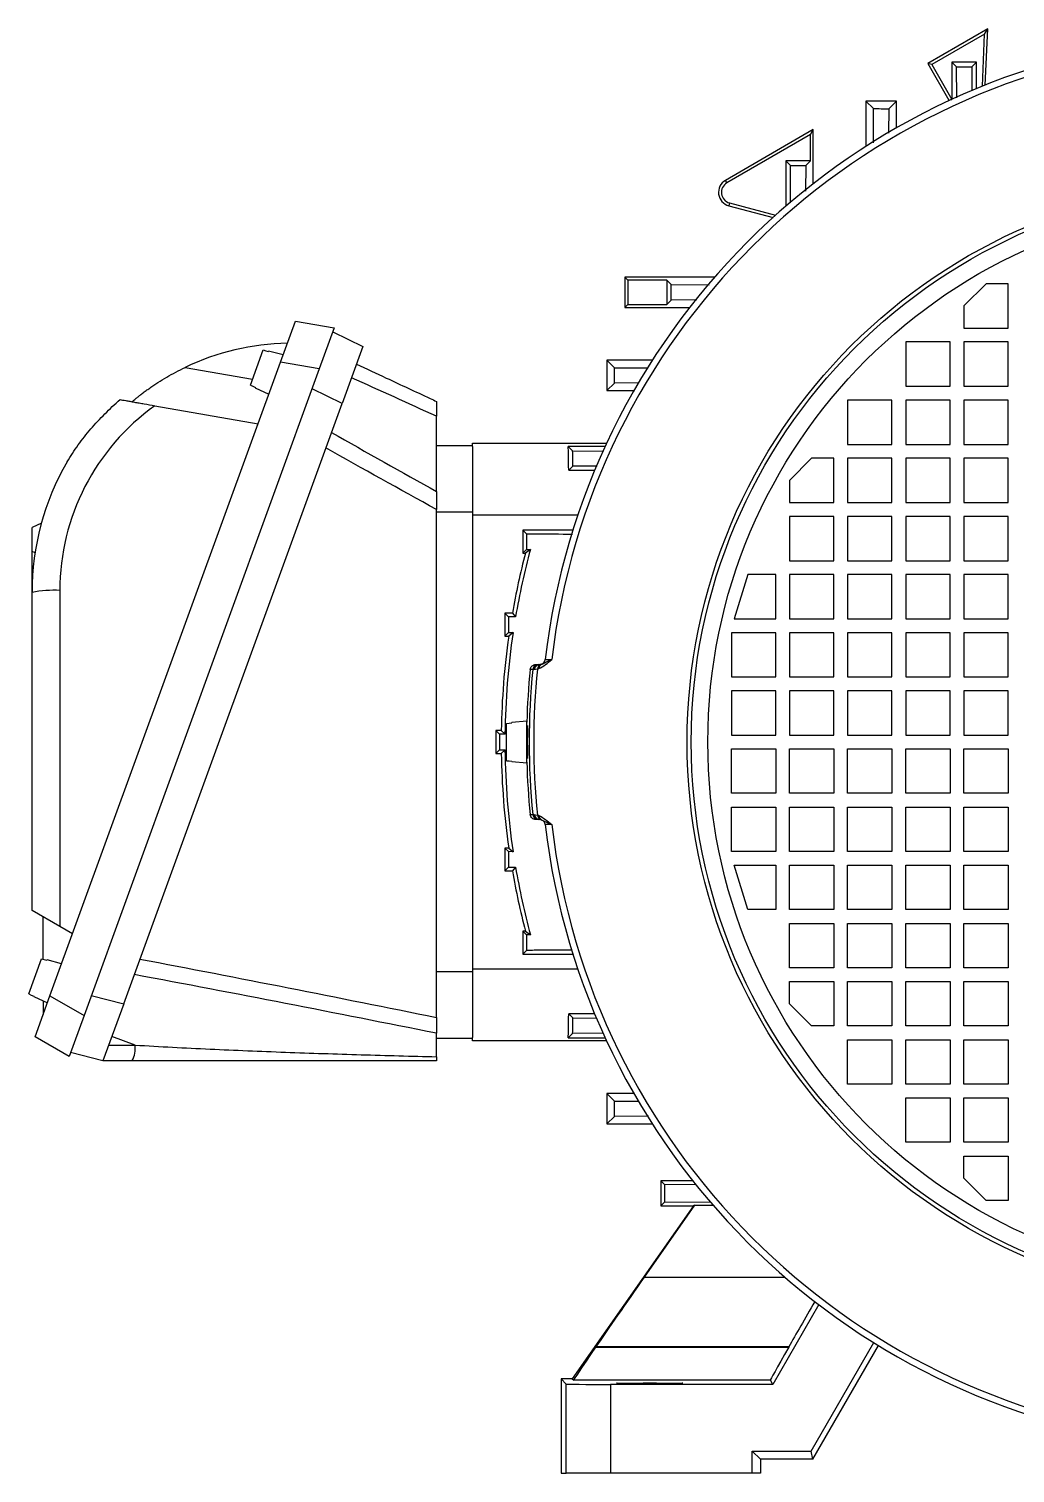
# Model space of a CAD drawing. Extents: x 49 to 1991, y 37 to 1201.
# Drawn here: x 1636.5 to 1814.7, y 460.3 to 721.1 of the extents above; entities that cross this region are included whole.
import ezdxf

# ---------------------------------------------------------------- set-up
doc = ezdxf.new("R2010")
doc.units = 0
doc.layers.get('0').update_dxf_attribs({"linetype": 'CONTINUOUS'})

msp = doc.modelspace()

# ---------------------------------------------------------------- linework, layer by layer
at = {"color": 7, "linetype": 'CONTINUOUS'}
for p, q in [((1809.71, 721.12), (1798.89, 714.87)), ((1809.15, 720.19), (1799.6, 714.68)), ((1808.74, 710.77), (1809.15, 720.19)), ((1809.15, 720.19), (1809.71, 721.12)), ((1809.27, 710.98), (1809.71, 721.12)), ((1799.6, 714.68), (1798.89, 714.87)), ((1798.89, 714.87), (1802.71, 708.25)), ((1799.6, 714.68), (1803.24, 708.39)), ((1803.24, 715.1), (1803.24, 708.39)), ((1804.07, 714.27), (1803.24, 715.1)), ((1807.69, 715.1), (1803.24, 715.1)), ((1806.85, 714.26), (1807.69, 715.1)), ((1807.69, 710.34), (1807.69, 715.1)), ((1804.11, 708.68), (1804.07, 714.27)), ((1806.85, 714.26), (1806.82, 709.93)), ((1787.71, 708.08), (1787.71, 699.89)), ((1789.07, 706.72), (1787.71, 708.08)), ((1793.21, 708.08), (1787.71, 708.08)), ((1789.11, 700.57), (1789.07, 706.72)), ((1791.84, 706.71), (1791.82, 702.28)), ((1791.84, 706.71), (1793.21, 708.08)), ((1793.21, 703.23), (1793.21, 708.08)), ((1802.71, 708.25), (1803.24, 708.39)), ((1802.71, 708.25), (1802.71, 708.15)), ((1778.21, 702.94), (1762.34, 693.77)), ((1777.69, 702.03), (1762.6, 693.32)), ((1777.69, 702.03), (1778.21, 702.94)), ((1777.69, 697.31), (1777.69, 702.03)), ((1778.21, 693.17), (1778.21, 702.94)), ((1773.24, 697.31), (1773.24, 689.09)), ((1774.07, 696.48), (1773.24, 697.31)), ((1777.69, 697.31), (1773.24, 697.31)), ((1774.11, 689.71), (1774.07, 696.48)), ((1776.84, 696.46), (1776.82, 691.85)), ((1776.84, 696.46), (1777.69, 697.31)), ((1762.6, 693.32), (1762.34, 693.77)), ((1763.08, 689.7), (1762.94, 689.19)), ((1762.94, 689.19), (1770.93, 687.06)), ((1763.08, 689.7), (1771.39, 687.47)), ((1744.73, 675.75), (1744.18, 676.3)), ((1760.37, 676.3), (1744.18, 676.3)), ((1744.18, 676.3), (1744.18, 670.8)), ((1751.73, 675.75), (1744.73, 675.75)), ((1744.73, 675.75), (1744.73, 671.35)), ((1752.53, 674.94), (1751.73, 675.75)), ((1751.73, 675.75), (1751.73, 671.35)), ((1752.53, 674.94), (1759.39, 674.9)), ((1809.41, 675.1), (1805.41, 671.1)), ((1813.41, 675.1), (1809.41, 675.1)), ((1813.41, 667.1), (1813.41, 675.1)), ((1744.73, 671.35), (1744.18, 670.8)), ((1744.18, 670.8), (1755.84, 670.8)), ((1744.73, 671.35), (1751.73, 671.35)), ((1752.55, 672.17), (1751.73, 671.35)), ((1757.14, 672.19), (1752.55, 672.17)), ((1805.41, 671.1), (1805.41, 667.1)), ((1681.98, 660.96), (1684.67, 668.37)), ((1684.67, 668.37), (1691.67, 667.13)), ((1691.67, 667.13), (1688.98, 659.73)), ((1691.42, 666.43), (1696.84, 663.78)), ((1805.41, 667.1), (1813.41, 667.1)), ((1676.53, 656.82), (1678.83, 663.15)), ((1679.8, 662.89), (1679.83, 662.94)), ((1682.44, 662.24), (1679.83, 662.94)), ((1696.84, 663.78), (1693.1, 653.5)), ((1794.91, 664.6), (1794.91, 656.6)), ((1802.91, 664.6), (1794.91, 664.6)), ((1802.91, 656.6), (1802.91, 664.6)), ((1813.41, 664.6), (1805.41, 664.6)), ((1805.41, 664.6), (1805.41, 656.6)), ((1813.41, 656.6), (1813.41, 664.6)), ((1640.33, 546.53), (1681.98, 660.96)), ((1664.74, 659.99), (1676.91, 657.85)), ((1688.98, 659.73), (1681.98, 660.96)), ((1749.12, 661.3), (1740.93, 661.3)), ((1742.28, 659.94), (1740.93, 661.3)), ((1740.93, 661.3), (1740.93, 655.8)), ((1742.28, 659.94), (1748.37, 659.9)), ((1688.98, 659.73), (1646.48, 542.98)), ((1742.3, 657.16), (1740.93, 655.8)), ((1746.62, 657.19), (1742.3, 657.16)), ((1677.42, 656.34), (1677.44, 656.4)), ((1677.42, 656.34), (1679.88, 655.19)), ((1693.1, 653.5), (1687.67, 656.15)), ((1740.93, 655.8), (1745.78, 655.8)), ((1794.91, 656.6), (1802.91, 656.6)), ((1805.41, 656.6), (1813.41, 656.6)), ((1653.64, 545.1), (1693.1, 653.5)), ((1659.27, 653.08), (1677.91, 649.79)), ((1784.41, 654.1), (1784.41, 646.1)), ((1792.41, 654.1), (1784.41, 654.1)), ((1792.41, 646.1), (1792.41, 654.1)), ((1794.91, 654.1), (1794.91, 646.1)), ((1802.91, 654.1), (1794.91, 654.1)), ((1802.91, 646.1), (1802.91, 654.1)), ((1813.41, 654.1), (1805.41, 654.1)), ((1805.41, 654.1), (1805.41, 646.1)), ((1813.41, 646.1), (1813.41, 654.1)), ((1710.16, 637.61), (1710.16, 651.17)), ((1716.66, 645.85), (1710.16, 645.85)), ((1716.66, 646.3), (1740.86, 646.3)), ((1716.66, 645.69), (1716.66, 646.3)), ((1716.66, 645.69), (1716.66, 633.85)), ((1734.74, 644.94), (1733.94, 645.74)), ((1740.61, 645.74), (1733.94, 645.74)), ((1734.74, 644.94), (1740.27, 644.9)), ((1784.41, 646.1), (1792.41, 646.1)), ((1794.91, 646.1), (1802.91, 646.1)), ((1805.41, 646.1), (1813.41, 646.1)), ((1734.75, 642.16), (1734.02, 641.43)), ((1739.19, 642.19), (1734.75, 642.16)), ((1777.91, 643.6), (1773.91, 639.6)), ((1781.91, 643.6), (1777.91, 643.6)), ((1781.91, 635.6), (1781.91, 643.6)), ((1792.41, 643.6), (1784.41, 643.6)), ((1784.41, 643.6), (1784.41, 635.6)), ((1792.41, 635.6), (1792.41, 643.6)), ((1802.91, 643.6), (1794.91, 643.6)), ((1794.91, 643.6), (1794.91, 635.6)), ((1802.91, 635.6), (1802.91, 643.6)), ((1813.41, 643.6), (1805.41, 643.6)), ((1805.41, 643.6), (1805.41, 635.6)), ((1813.41, 635.6), (1813.41, 643.6)), ((1734.02, 641.43), (1738.72, 641.43)), ((1773.91, 639.6), (1773.91, 635.6)), ((1710.16, 542.63), (1710.16, 634.32)), ((1716.66, 633.85), (1710.16, 633.85)), ((1716.66, 633.85), (1716.66, 550.85)), ((1773.91, 635.6), (1781.91, 635.6)), ((1784.41, 635.6), (1792.41, 635.6)), ((1794.91, 635.6), (1802.91, 635.6)), ((1805.41, 635.6), (1813.41, 635.6)), ((1638.78, 631.86), (1637.09, 631.07)), ((1735.65, 633.3), (1716.66, 633.3)), ((1781.91, 633.1), (1773.91, 633.1)), ((1773.91, 633.1), (1773.91, 625.1)), ((1781.91, 625.1), (1781.91, 633.1)), ((1784.41, 633.1), (1784.41, 625.1)), ((1792.41, 633.1), (1784.41, 633.1)), ((1792.41, 625.1), (1792.41, 633.1)), ((1802.91, 633.1), (1794.91, 633.1)), ((1794.91, 633.1), (1794.91, 625.1)), ((1802.91, 625.1), (1802.91, 633.1)), ((1813.41, 633.1), (1805.41, 633.1)), ((1805.41, 633.1), (1805.41, 625.1)), ((1813.41, 625.1), (1813.41, 633.1)), ((1637.09, 626.78), (1637.09, 631.07)), ((1726.39, 629.96), (1725.72, 630.62)), ((1734.78, 630.62), (1725.72, 630.62)), ((1725.72, 630.62), (1725.72, 626.47)), ((1637.64, 626.52), (1637.09, 626.78)), ((1637.09, 620.63), (1637.09, 626.78)), ((1726.39, 627.14), (1725.72, 626.47)), ((1725.72, 626.47), (1726.23, 626.47)), ((1727.1, 627.14), (1726.23, 626.47)), ((1726.39, 627.14), (1727.1, 627.14)), ((1773.91, 625.1), (1781.91, 625.1)), ((1784.41, 625.1), (1792.41, 625.1)), ((1794.91, 625.1), (1802.91, 625.1)), ((1805.41, 625.1), (1813.41, 625.1)), ((1766.41, 622.6), (1763.91, 614.6)), ((1771.41, 622.6), (1766.41, 622.6)), ((1771.41, 614.6), (1771.41, 622.6)), ((1781.91, 622.6), (1773.91, 622.6)), ((1773.91, 622.6), (1773.91, 614.6)), ((1781.91, 614.6), (1781.91, 622.6)), ((1792.41, 622.6), (1784.41, 622.6)), ((1784.41, 622.6), (1784.41, 614.6)), ((1792.41, 614.6), (1792.41, 622.6)), ((1794.91, 622.6), (1794.91, 614.6)), ((1802.91, 622.6), (1794.91, 622.6)), ((1802.91, 614.6), (1802.91, 622.6)), ((1805.41, 622.6), (1805.41, 614.6)), ((1813.41, 622.6), (1805.41, 622.6)), ((1813.41, 614.6), (1813.41, 622.6)), ((1637.09, 619.37), (1637.09, 620.63)), ((1637.11, 620.63), (1637.09, 620.63)), ((1637.09, 561.92), (1637.09, 619.37)), ((1642.11, 619.72), (1642.11, 559.02)), ((1723.16, 614.96), (1722.49, 615.62)), ((1723.86, 615.62), (1722.49, 615.62)), ((1722.49, 615.62), (1722.49, 611.47)), ((1723.86, 615.62), (1724.43, 614.95)), ((1724.43, 614.95), (1723.16, 614.96)), ((1763.91, 614.6), (1771.41, 614.6)), ((1773.91, 614.6), (1781.91, 614.6)), ((1784.41, 614.6), (1792.41, 614.6)), ((1794.91, 614.6), (1802.91, 614.6)), ((1805.41, 614.6), (1813.41, 614.6)), ((1723.16, 612.14), (1722.49, 611.47)), ((1722.49, 611.47), (1723.2, 611.47)), ((1723.16, 612.14), (1723.98, 612.14)), ((1723.98, 612.14), (1723.2, 611.47)), ((1771.41, 612.1), (1763.41, 612.1)), ((1763.41, 612.1), (1763.41, 604.1)), ((1771.41, 604.1), (1771.41, 612.1)), ((1781.91, 612.1), (1773.91, 612.1)), ((1773.91, 612.1), (1773.91, 604.1)), ((1781.91, 604.1), (1781.91, 612.1)), ((1792.41, 612.1), (1784.41, 612.1)), ((1784.41, 612.1), (1784.41, 604.1)), ((1792.41, 604.1), (1792.41, 612.1)), ((1794.91, 612.1), (1794.91, 604.1)), ((1802.91, 612.1), (1794.91, 612.1)), ((1802.91, 604.1), (1802.91, 612.1)), ((1813.41, 612.1), (1805.41, 612.1)), ((1805.41, 612.1), (1805.41, 604.1)), ((1813.41, 604.1), (1813.41, 612.1)), ((1728.07, 606.35), (1728.54, 606.35)), ((1763.41, 604.1), (1771.41, 604.1)), ((1773.91, 604.1), (1781.91, 604.1)), ((1784.41, 604.1), (1792.41, 604.1)), ((1794.91, 604.1), (1802.91, 604.1)), ((1805.41, 604.1), (1813.41, 604.1)), ((1763.41, 601.6), (1763.41, 593.6)), ((1771.41, 601.6), (1763.41, 601.6)), ((1771.41, 593.6), (1771.41, 601.6)), ((1781.91, 601.6), (1773.91, 601.6)), ((1773.91, 601.6), (1773.91, 593.6)), ((1781.91, 593.6), (1781.91, 601.6)), ((1792.41, 601.6), (1784.41, 601.6)), ((1784.41, 601.6), (1784.41, 593.6)), ((1792.41, 593.6), (1792.41, 601.6)), ((1802.91, 601.6), (1794.91, 601.6)), ((1794.91, 601.6), (1794.91, 593.6)), ((1802.91, 593.6), (1802.91, 601.6)), ((1813.41, 601.6), (1805.41, 601.6)), ((1805.41, 601.6), (1805.41, 593.6)), ((1813.41, 593.6), (1813.41, 601.6)), ((1722.76, 588.98), (1722.76, 595.71)), ((1726.46, 596.1), (1723.76, 595.86)), ((1723.76, 595.8), (1723.76, 595.86)), ((1726.46, 588.6), (1726.46, 596.1)), ((1721.5, 593.76), (1720.84, 594.42)), ((1721.85, 594.42), (1720.84, 594.42)), ((1720.84, 594.42), (1720.84, 590.27)), ((1722.52, 593.75), (1721.5, 593.76)), ((1721.85, 594.42), (1722.52, 593.75)), ((1763.41, 593.6), (1771.41, 593.6)), ((1773.91, 593.6), (1781.91, 593.6)), ((1784.41, 593.6), (1792.41, 593.6)), ((1794.91, 593.6), (1802.91, 593.6)), ((1805.41, 593.6), (1813.41, 593.6)), ((1721.5, 590.94), (1720.84, 590.27)), ((1720.84, 590.27), (1721.85, 590.27)), ((1721.5, 590.94), (1722.52, 590.94)), ((1722.52, 590.94), (1721.85, 590.27)), ((1763.41, 591.1), (1771.41, 591.1)), ((1763.41, 583.1), (1763.41, 591.1)), ((1771.41, 591.1), (1771.41, 583.1)), ((1773.91, 591.1), (1781.91, 591.1)), ((1773.91, 583.1), (1773.91, 591.1)), ((1781.91, 591.1), (1781.91, 583.1)), ((1784.41, 591.1), (1792.41, 591.1)), ((1784.41, 583.1), (1784.41, 591.1)), ((1792.41, 591.1), (1792.41, 583.1)), ((1794.91, 591.1), (1802.91, 591.1)), ((1794.91, 583.1), (1794.91, 591.1)), ((1802.91, 591.1), (1802.91, 583.1)), ((1805.41, 591.1), (1813.41, 591.1)), ((1805.41, 583.1), (1805.41, 591.1)), ((1813.41, 591.1), (1813.41, 583.1)), ((1723.76, 588.83), (1723.76, 588.89)), ((1723.76, 588.83), (1726.46, 588.6)), ((1771.41, 583.1), (1763.41, 583.1)), ((1781.91, 583.1), (1773.91, 583.1)), ((1792.41, 583.1), (1784.41, 583.1)), ((1802.91, 583.1), (1794.91, 583.1)), ((1813.41, 583.1), (1805.41, 583.1)), ((1763.41, 580.6), (1771.41, 580.6)), ((1763.41, 572.6), (1763.41, 580.6)), ((1771.41, 580.6), (1771.41, 572.6)), ((1773.91, 580.6), (1781.91, 580.6)), ((1773.91, 572.6), (1773.91, 580.6)), ((1781.91, 580.6), (1781.91, 572.6)), ((1784.41, 580.6), (1792.41, 580.6)), ((1784.41, 572.6), (1784.41, 580.6)), ((1792.41, 580.6), (1792.41, 572.6)), ((1794.91, 580.6), (1802.91, 580.6)), ((1794.91, 572.6), (1794.91, 580.6)), ((1802.91, 580.6), (1802.91, 572.6)), ((1805.41, 580.6), (1813.41, 580.6)), ((1805.41, 572.6), (1805.41, 580.6)), ((1813.41, 580.6), (1813.41, 572.6)), ((1728.54, 578.35), (1728.07, 578.35)), ((1723.16, 572.56), (1722.49, 573.22)), ((1723.2, 573.22), (1722.49, 573.22)), ((1722.49, 573.22), (1722.49, 569.07)), ((1723.98, 572.55), (1723.16, 572.56)), ((1723.2, 573.22), (1723.98, 572.55)), ((1771.41, 572.6), (1763.41, 572.6)), ((1781.91, 572.6), (1773.91, 572.6)), ((1792.41, 572.6), (1784.41, 572.6)), ((1802.91, 572.6), (1794.91, 572.6)), ((1813.41, 572.6), (1805.41, 572.6)), ((1723.16, 569.73), (1722.49, 569.07)), ((1722.49, 569.07), (1723.86, 569.07)), ((1723.16, 569.73), (1724.43, 569.74)), ((1724.43, 569.74), (1723.86, 569.07)), ((1763.91, 570.1), (1771.41, 570.1)), ((1766.41, 562.1), (1763.91, 570.1)), ((1771.41, 570.1), (1771.41, 562.1)), ((1773.91, 570.1), (1781.91, 570.1)), ((1773.91, 562.1), (1773.91, 570.1)), ((1781.91, 570.1), (1781.91, 562.1)), ((1784.41, 570.1), (1792.41, 570.1)), ((1784.41, 562.1), (1784.41, 570.1)), ((1792.41, 570.1), (1792.41, 562.1)), ((1794.91, 570.1), (1802.91, 570.1)), ((1794.91, 562.1), (1794.91, 570.1)), ((1802.91, 570.1), (1802.91, 562.1)), ((1805.41, 570.1), (1813.41, 570.1)), ((1805.41, 562.1), (1805.41, 570.1)), ((1813.41, 570.1), (1813.41, 562.1)), ((1642.11, 559.02), (1637.09, 561.92)), ((1639.09, 553.16), (1639.09, 560.76)), ((1771.41, 562.1), (1766.41, 562.1)), ((1781.91, 562.1), (1773.91, 562.1)), ((1792.41, 562.1), (1784.41, 562.1)), ((1802.91, 562.1), (1794.91, 562.1)), ((1813.41, 562.1), (1805.41, 562.1)), ((1644.39, 557.7), (1642.11, 559.02)), ((1726.39, 557.55), (1725.72, 558.22)), ((1726.23, 558.22), (1725.72, 558.22)), ((1725.72, 558.22), (1725.72, 554.07)), ((1726.23, 558.22), (1727.1, 557.55)), ((1773.91, 559.6), (1781.91, 559.6)), ((1773.91, 551.6), (1773.91, 559.6)), ((1781.91, 559.6), (1781.91, 551.6)), ((1784.41, 559.6), (1792.41, 559.6)), ((1784.41, 551.6), (1784.41, 559.6)), ((1792.41, 559.6), (1792.41, 551.6)), ((1794.91, 559.6), (1802.91, 559.6)), ((1794.91, 551.6), (1794.91, 559.6)), ((1802.91, 559.6), (1802.91, 551.6)), ((1805.41, 559.6), (1813.41, 559.6)), ((1805.41, 551.6), (1805.41, 559.6)), ((1813.41, 559.6), (1813.41, 551.6)), ((1727.1, 557.55), (1726.39, 557.55)), ((1636.52, 546.88), (1638.82, 553.2)), ((1639.79, 552.94), (1639.81, 553)), ((1642.43, 552.3), (1639.81, 553)), ((1726.39, 554.73), (1725.72, 554.07)), ((1725.72, 554.07), (1734.78, 554.07)), ((1716.66, 550.85), (1710.16, 550.85)), ((1716.66, 551.4), (1735.65, 551.4)), ((1716.66, 550.85), (1716.66, 539)), ((1781.91, 551.6), (1773.91, 551.6)), ((1792.41, 551.6), (1784.41, 551.6)), ((1802.91, 551.6), (1794.91, 551.6)), ((1813.41, 551.6), (1805.41, 551.6)), ((1773.91, 549.1), (1781.91, 549.1)), ((1773.91, 545.1), (1773.91, 549.1)), ((1781.91, 549.1), (1781.91, 541.1)), ((1784.41, 549.1), (1792.41, 549.1)), ((1784.41, 541.1), (1784.41, 549.1)), ((1792.41, 549.1), (1792.41, 541.1)), ((1794.91, 549.1), (1802.91, 549.1)), ((1794.91, 541.1), (1794.91, 549.1)), ((1802.91, 549.1), (1802.91, 541.1)), ((1805.41, 549.1), (1813.41, 549.1)), ((1805.41, 541.1), (1805.41, 549.1)), ((1813.41, 549.1), (1813.41, 541.1)), ((1637.41, 546.4), (1637.43, 546.45)), ((1637.41, 546.4), (1639.86, 545.25)), ((1637.63, 539.13), (1640.33, 546.53)), ((1639.09, 545.61), (1639.09, 543.14)), ((1640.33, 546.53), (1646.48, 542.98)), ((1647.79, 546.56), (1653.64, 545.1)), ((1653.64, 545.1), (1649.9, 534.82)), ((1777.91, 541.1), (1773.91, 545.1)), ((1646.48, 542.98), (1643.79, 535.57)), ((1734.75, 542.53), (1734.02, 543.26)), ((1738.72, 543.26), (1734.02, 543.26)), ((1734.75, 542.53), (1739.08, 542.5)), ((1781.91, 541.1), (1777.91, 541.1)), ((1792.41, 541.1), (1784.41, 541.1)), ((1802.91, 541.1), (1794.91, 541.1)), ((1813.41, 541.1), (1805.41, 541.1)), ((1643.79, 535.57), (1637.63, 539.13)), ((1650.93, 537.64), (1655.69, 537.64)), ((1655.69, 537.64), (1651.48, 539.17)), ((1710.16, 535.53), (1710.16, 539.77)), ((1716.66, 538.85), (1710.16, 538.85)), ((1716.66, 538.4), (1716.66, 539)), ((1740.86, 538.4), (1716.66, 538.4)), ((1734.74, 539.75), (1733.94, 538.95)), ((1733.94, 538.95), (1740.61, 538.95)), ((1740.33, 539.79), (1734.74, 539.75)), ((1784.41, 538.6), (1792.41, 538.6)), ((1784.41, 530.6), (1784.41, 538.6)), ((1792.41, 538.6), (1792.41, 530.6)), ((1794.91, 538.6), (1802.91, 538.6)), ((1794.91, 530.6), (1794.91, 538.6)), ((1802.91, 538.6), (1802.91, 530.6)), ((1805.41, 538.6), (1813.41, 538.6)), ((1805.41, 530.6), (1805.41, 538.6)), ((1813.41, 538.6), (1813.41, 530.6)), ((1649.9, 534.82), (1644.05, 536.28)), ((1655.2, 534.82), (1649.9, 534.82)), ((1710.16, 534.82), (1655.2, 534.82)), ((1792.41, 530.6), (1784.41, 530.6)), ((1802.91, 530.6), (1794.91, 530.6)), ((1813.41, 530.6), (1805.41, 530.6)), ((1745.78, 528.9), (1740.93, 528.9)), ((1742.3, 527.53), (1740.93, 528.9)), ((1740.93, 528.9), (1740.93, 523.4)), ((1742.3, 527.53), (1746.72, 527.5)), ((1794.91, 528.1), (1802.91, 528.1)), ((1794.91, 520.1), (1794.91, 528.1)), ((1802.91, 528.1), (1802.91, 520.1)), ((1805.41, 528.1), (1813.41, 528.1)), ((1805.41, 520.1), (1805.41, 528.1)), ((1813.41, 528.1), (1813.41, 520.1)), ((1742.28, 524.75), (1740.93, 523.4)), ((1748.44, 524.79), (1742.28, 524.75)), ((1740.93, 523.4), (1749.12, 523.4)), ((1802.91, 520.1), (1794.91, 520.1)), ((1813.41, 520.1), (1805.41, 520.1)), ((1805.41, 517.6), (1813.41, 517.6)), ((1805.41, 513.6), (1805.41, 517.6)), ((1813.41, 517.6), (1813.41, 509.6)), ((1751.33, 512.44), (1750.67, 513.1)), ((1756.46, 513.1), (1750.67, 513.1)), ((1750.67, 513.1), (1750.67, 508.6)), ((1751.33, 512.44), (1751.33, 509.25)), ((1757.02, 512.4), (1751.33, 512.44)), ((1809.41, 509.6), (1805.41, 513.6)), ((1756.54, 508.6), (1734.66, 477.35)), ((1756.74, 508.7), (1747.67, 495.74)), ((1751.33, 509.25), (1750.67, 508.6)), ((1750.67, 508.6), (1756.54, 508.6)), ((1751.33, 509.25), (1759.58, 509.31)), ((1756.74, 508.7), (1756.54, 508.6)), ((1756.74, 508.7), (1760.1, 508.7)), ((1813.41, 509.6), (1809.41, 509.6)), ((1747.67, 495.74), (1773.07, 495.74)), ((1779.19, 490.77), (1770.88, 476.36)), ((1738.89, 483.09), (1738.92, 483.12)), ((1738.89, 483.09), (1773.76, 483.09)), ((1773.78, 483.12), (1738.92, 483.12)), ((1773.78, 483.12), (1773.76, 483.09)), ((1777.82, 464.32), (1789.13, 483.91)), ((1778.11, 462.85), (1789.97, 483.39)), ((1734.66, 477.35), (1732.66, 477.35)), ((1733.57, 476.43), (1732.66, 477.35)), ((1732.66, 477.35), (1732.66, 460.35)), ((1734.66, 477.35), (1734.93, 477.11)), ((1733.57, 460.35), (1733.57, 476.43)), ((1770.45, 477.11), (1734.93, 477.11)), ((1741.57, 476.36), (1741.57, 460.35)), ((1770.88, 476.36), (1741.57, 476.36)), ((1770.88, 476.36), (1770.45, 477.11)), ((1767.19, 464.32), (1777.82, 464.32)), ((1767.19, 460.35), (1767.19, 464.32)), ((1767.19, 464.32), (1768.66, 462.85)), ((1778.11, 462.85), (1777.82, 464.32)), ((1778.11, 462.85), (1768.66, 462.85)), ((1768.66, 462.85), (1768.66, 460.35)), ((1732.66, 460.35), (1733.57, 460.35)), ((1741.57, 460.35), (1733.57, 460.35)), ((1767.19, 460.35), (1741.57, 460.35)), ((1768.66, 460.35), (1767.19, 460.35))]:
    msp.add_line(p, q, dxfattribs=at)
at = {"color": 7, "linetype": 'CONTINUOUS', "flags": 128}
for points in [[(1678.83, 663.15), (1679.31, 663.02), (1679.8, 662.89)], [(1676.53, 656.82), (1676.98, 656.61), (1677.44, 656.4)], [(1727.54, 605.45), (1727.53, 605.45), (1727.46, 605.45), (1727.18, 605.45), (1727.07, 605.45)], [(1722.76, 595.71), (1723.25, 595.75), (1723.76, 595.8)], [(1722.76, 588.98), (1723.25, 588.94), (1723.76, 588.89)], [(1727.07, 579.25), (1727.09, 579.25), (1727.16, 579.25), (1727.44, 579.25), (1727.54, 579.25)], [(1638.82, 553.2), (1639.29, 553.07), (1639.79, 552.94)], [(1636.52, 546.88), (1636.96, 546.67), (1637.43, 546.45)]]:
    msp.add_lwpolyline(points, dxfattribs=at)
at = {"color": 7, "linetype": 'CONTINUOUS'}
for radius in [101.24, 100.5, 97.5]:
    msp.add_circle((1856.66, 592.35), radius, dxfattribs=at)
for centre, radius, start, end in [((1856.66, 592.35), 127.75, 96.6904, 173.3096), ((1856.66, 592.35), 126.57, 96.7557, 173.2443), ((1763.59, 691.61), 2.5, 120, 255), ((1763.59, 691.61), 1.98, 120, 255), ((1684.09, 619.37), 45, 91.1198, 115.4688), ((1683.11, 619.72), 41, 125.5539, 180), ((1684.09, 619.37), 47, 149.9219, 180), ((1856.66, 592.35), 134.83, 165.3391, 170.0589), ((1856.66, 592.35), 134.15, 164.9666, 170.3001), ((1641, 599.9), 19.86, 86.7774, 101.3418), ((1856.66, 592.35), 134.83, 171.8455, 179.1178), ((1856.66, 592.35), 134.15, 171.5139, 179.4008), ((1856.66, 592.35), 130.25, 174.2274, 178.4124), ((1856.66, 592.35), 129.78, 174.2063, 185.7937), ((1728.54, 605.35), 1, 90.001, 174.2078), ((1856.66, 592.35), 128.96, 174.1369, 185.8631), ((1728.79, 605.35), 0.992, 90.3348, 174.6994), ((1729.33, 605.47), 0.956, 106.5628, 176.8934), ((1729.57, 605.57), 0.939, 114.1552, 177.6722), ((1728.79, 607.35), 1, 293.4381, 353.3096), ((1856.66, 592.35), 134.83, 180.8822, 188.1545), ((1856.66, 592.35), 134.15, 180.5992, 188.4861), ((1856.66, 592.35), 130.25, 181.5876, 185.7726), ((1728.54, 579.35), 1, 185.7922, 269.999), ((1728.79, 579.34), 0.992, 185.3006, 269.6652), ((1729.33, 579.23), 0.956, 183.1066, 253.4372), ((1729.57, 579.12), 0.939, 182.3278, 245.8448), ((1728.79, 577.35), 1, 6.6904, 66.5619), ((1856.66, 592.35), 127.75, 186.6904, 263.3096), ((1856.66, 592.35), 126.57, 186.7557, 263.2443), ((1856.66, 592.35), 134.83, 189.9411, 194.6609), ((1856.66, 592.35), 134.15, 189.6999, 195.0334), ((1651.09, 536.99), 4.65, 332.2103, 8.1064)]:
    msp.add_arc(centre, radius, start, end, dxfattribs=at)
for centre, major_axis, ratio, start_param, end_param in [((1733.89, 633.3), (0, 13), 0.013091, 5.388676, 5.990434), ((1733.89, 551.4), (0, 13), 0.013091, 3.434344, 4.036102), ((1747.96, 495.74), (12.61, 18), 0.010723, 1.578306, 2.354977), ((1781.19, 495.74), (10.39, 18), 0.007558, 1.822924, 2.351831), ((1748.94, 497.11), (14.01, 20), 0.010723, 2.354977, 3.140375), ((1782, 497.11), (11.55, 20), 0.007558, 2.351831, 3.13723), ((1741.57, 476.43), (8, 0), 0.008727, 3.150319, 4.712389)]:
    msp.add_ellipse(centre, major_axis=major_axis, ratio=ratio, start_param=start_param, end_param=end_param, dxfattribs=at)
msp.add_ellipse((1748.66, 476.57), major_axis=(6, 0), ratio=0.008727, dxfattribs=at)
for points in [[(1804.07, 714.27), (1804.99, 714.26), (1805.92, 714.26), (1806.85, 714.26)], [(1789.07, 706.72), (1789.99, 706.72), (1790.92, 706.72), (1791.84, 706.71)], [(1774.07, 696.48), (1774.99, 696.47), (1775.92, 696.47), (1776.84, 696.46)], [(1752.55, 672.17), (1752.54, 673.09), (1752.54, 674.02), (1752.53, 674.94)], [(1742.3, 657.16), (1742.29, 658.09), (1742.29, 659.02), (1742.28, 659.94)], [(1710.16, 651.17), (1705.04, 653.5), (1699.91, 655.82), (1694.78, 658.13)], [(1691.18, 648.24), (1697.5, 644.67), (1703.83, 641.13), (1710.16, 637.61)], [(1710.16, 634.32), (1703.48, 638), (1696.82, 641.71), (1690.17, 645.45)], [(1734.75, 642.16), (1734.75, 643.09), (1734.75, 644.01), (1734.74, 644.94)], [(1726.39, 629.96), (1726.39, 629.02), (1726.39, 628.08), (1726.39, 627.14)], [(1723.16, 614.96), (1723.16, 614.02), (1723.16, 613.08), (1723.16, 612.14)], [(1727.67, 605.45), (1727.59, 605.45), (1727.55, 605.45), (1727.54, 605.45)], [(1727.81, 605.45), (1727.75, 605.45), (1727.71, 605.45), (1727.67, 605.45)], [(1728.38, 605.52), (1728.13, 605.45), (1727.94, 605.45), (1727.81, 605.45)], [(1728.63, 605.61), (1728.55, 605.57), (1728.46, 605.54), (1728.38, 605.52)], [(1728.54, 606.35), (1728.55, 606.35), (1728.63, 606.35), (1728.79, 606.35)], [(1728.63, 605.61), (1729.01, 605.77), (1729.41, 606.04), (1729.83, 606.35)], [(1728.79, 606.35), (1728.85, 606.35), (1728.94, 606.35), (1729.06, 606.38)], [(1729.06, 606.38), (1729.1, 606.4), (1729.14, 606.41), (1729.19, 606.43)], [(1729.83, 606.35), (1730.2, 606.62), (1730.58, 606.92), (1730.97, 607.24)], [(1721.5, 593.76), (1721.5, 592.82), (1721.5, 591.88), (1721.5, 590.94)], [(1727.54, 579.25), (1727.55, 579.25), (1727.64, 579.25), (1727.81, 579.25)], [(1727.81, 579.25), (1727.94, 579.25), (1728.13, 579.24), (1728.38, 579.17)], [(1728.38, 579.17), (1728.46, 579.15), (1728.55, 579.12), (1728.63, 579.08)], [(1728.63, 579.08), (1729.01, 578.92), (1729.41, 578.65), (1729.83, 578.35)], [(1728.79, 578.35), (1728.63, 578.35), (1728.55, 578.35), (1728.54, 578.35)], [(1729.06, 578.31), (1728.94, 578.34), (1728.85, 578.35), (1728.79, 578.35)], [(1729.19, 578.26), (1729.14, 578.28), (1729.1, 578.3), (1729.06, 578.31)], [(1729.83, 578.35), (1730.2, 578.08), (1730.58, 577.77), (1730.97, 577.46)], [(1723.16, 572.56), (1723.16, 571.61), (1723.16, 570.67), (1723.16, 569.73)], [(1726.39, 557.55), (1726.39, 556.61), (1726.39, 555.67), (1726.39, 554.73)], [(1734.74, 539.75), (1734.75, 540.68), (1734.75, 541.6), (1734.75, 542.53)], [(1742.28, 524.75), (1742.29, 525.68), (1742.29, 526.6), (1742.3, 527.53)]]:
    msp.add_open_spline(points, degree=3, dxfattribs=at)
for points, knots in [([(1655.13, 653.81), (1655.13, 653.81), (1655.2, 653.87), (1655.43, 654.05), (1655.52, 654.13), (1655.74, 654.31), (1655.87, 654.41), (1656.15, 654.64), (1656.32, 654.77), (1656.66, 655.04), (1656.85, 655.18), (1657.25, 655.48), (1657.46, 655.64), (1657.9, 655.96), (1658.12, 656.12), (1658.59, 656.44), (1658.83, 656.61), (1659.33, 656.94), (1659.58, 657.11), (1660.35, 657.6), (1660.88, 657.92), (1661.95, 658.55), (1662.5, 658.85), (1663.62, 659.44), (1664.18, 659.72), (1664.74, 659.99)], [0, 0, 0, 0, 0.125, 0.125, 0.1875, 0.1875, 0.25, 0.25, 0.3125, 0.3125, 0.375, 0.375, 0.4375, 0.4375, 0.5, 0.5, 0.5625, 0.5625, 0.625, 0.625, 0.75, 0.75, 0.875, 0.875, 1, 1, 1, 1]), ([(1695.68, 660.6), (1697.48, 659.76), (1699.28, 658.92), (1701.08, 658.08), (1703.71, 656.85), (1706.35, 655.63), (1708.99, 654.4), (1709.38, 654.21), (1709.77, 654.03), (1710.16, 653.85)], [0, 0, 0, 0, 0.0060374, 0.0060374, 0.0060374, 0.01488211, 0.01488211, 0.01488211, 0.01619402, 0.01619402, 0.01619402, 0.01619402]), ([(1643.42, 642.92), (1644.03, 643.98), (1644.71, 645), (1646.14, 646.98), (1646.91, 647.94), (1648.51, 649.82), (1649.36, 650.72), (1651.12, 652.5), (1652.04, 653.36), (1652.98, 654.19)], [0, 0, 0, 0, 0.25, 0.25, 0.5, 0.5, 0.75, 0.75, 1, 1, 1, 1]), ([(1652.98, 654.19), (1653.24, 654.14), (1653.6, 654.08), (1654.27, 653.96), (1654.51, 653.92), (1655.02, 653.83), (1655.29, 653.78), (1655.85, 653.68), (1656.14, 653.63), (1656.74, 653.53), (1657.04, 653.47), (1657.97, 653.31), (1658.61, 653.19), (1659.27, 653.08)], [0, 0, 0, 0, 0.25, 0.25, 0.375, 0.375, 0.5, 0.5, 0.625, 0.625, 0.75, 0.75, 1, 1, 1, 1]), ([(1710.16, 653.85), (1710.16, 653.85), (1710.16, 653.83), (1710.16, 653.76), (1710.16, 653.71), (1710.16, 653.58), (1710.16, 653.49), (1710.16, 653.3), (1710.16, 653.18), (1710.16, 652.81), (1710.16, 652.51), (1710.16, 651.87), (1710.16, 651.52), (1710.16, 651.17)], [0, 0, 0, 0, 0.125, 0.125, 0.25, 0.25, 0.375, 0.375, 0.5, 0.5, 0.75, 0.75, 1, 1, 1, 1]), ([(1710.16, 637.61), (1710.16, 637.56), (1710.16, 637.5), (1710.16, 637.35), (1710.16, 637.25), (1710.16, 637.04), (1710.16, 636.92), (1710.16, 636.65), (1710.16, 636.51), (1710.16, 636.21), (1710.16, 636.05), (1710.16, 635.72), (1710.16, 635.55), (1710.16, 635.03), (1710.16, 634.67), (1710.16, 634.32)], [0, 0, 0, 0, 0.125, 0.125, 0.25, 0.25, 0.375, 0.375, 0.5, 0.5, 0.625, 0.625, 0.75, 0.75, 1, 1, 1, 1]), ([(1726.39, 629.96), (1726.55, 629.96), (1727.11, 629.96), (1729.88, 629.94), (1732.49, 629.92), (1734.7, 629.9)], [0, 0, 0, 0, 0.0596223, 0.2022497, 1, 1, 1, 1]), ([(1727.07, 605.45), (1727.09, 605.57), (1727.12, 605.69), (1727.23, 605.91), (1727.31, 606.01), (1727.58, 606.25), (1727.82, 606.35), (1728.07, 606.35)], [0, 0, 0, 0, 0.25, 0.25, 0.5, 0.5, 1, 1, 1, 1]), ([(1729.19, 606.43), (1729.37, 606.51), (1729.61, 606.63), (1730.2, 606.91), (1730.56, 607.07), (1730.97, 607.24)], [0, 0, 0, 0, 0.5, 0.5, 1, 1, 1, 1]), ([(1729.78, 607.23), (1729.78, 607.23), (1729.88, 607.23), (1730.28, 607.23), (1730.58, 607.23), (1730.97, 607.24)], [0, 0, 0, 0, 0.5, 0.5, 1, 1, 1, 1]), ([(1726.54, 594.85), (1726.54, 594.97), (1726.55, 595.27), (1726.56, 595.4), (1726.57, 595.23), (1726.56, 594.73), (1726.56, 593.96), (1726.55, 593.01), (1726.55, 591.99), (1726.56, 591), (1726.56, 590.17), (1726.57, 589.58), (1726.56, 589.3), (1726.55, 589.38), (1726.54, 589.62), (1726.54, 589.84), (1726.54, 589.85)], [0, 0, 0, 0, 0.053902, 0.132529, 0.211131, 0.289718, 0.368313, 0.44692, 0.525525, 0.604123, 0.682725, 0.761333, 0.839933, 0.918521, 0.997116, 1, 1, 1, 1]), ([(1728.07, 578.35), (1727.94, 578.35), (1727.82, 578.37), (1727.59, 578.46), (1727.49, 578.52), (1727.22, 578.77), (1727.1, 579), (1727.07, 579.25)], [0, 0, 0, 0, 0.25, 0.25, 0.5, 0.5, 1, 1, 1, 1]), ([(1729.19, 578.26), (1729.37, 578.19), (1729.61, 578.06), (1730.2, 577.78), (1730.56, 577.62), (1730.97, 577.46)], [0, 0, 0, 0, 0.5, 0.5, 1, 1, 1, 1]), ([(1730.97, 577.46), (1730.58, 577.46), (1730.28, 577.46), (1729.88, 577.46), (1729.78, 577.46), (1729.78, 577.46)], [0, 0, 0, 0, 0.5, 0.5, 1, 1, 1, 1]), ([(1656.57, 553.15), (1665.52, 551.47), (1674.45, 549.73), (1692.31, 546.22), (1701.24, 544.43), (1710.16, 542.63)], [0, 0, 0, 0, 0.5, 0.5, 1, 1, 1, 1]), ([(1734.58, 554.79), (1732.41, 554.78), (1729.84, 554.76), (1727.11, 554.74), (1726.55, 554.73), (1726.39, 554.73)], [0, 0, 0, 0, 0.7949122, 0.939541, 1, 1, 1, 1]), ([(1710.16, 539.77), (1701.07, 541.58), (1691.98, 543.38), (1673.78, 546.92), (1664.68, 548.67), (1655.56, 550.36)], [0, 0, 0, 0, 0.5, 0.5, 1, 1, 1, 1]), ([(1710.16, 542.63), (1710.16, 542.31), (1710.16, 542), (1710.16, 541.55), (1710.16, 541.4), (1710.16, 541.12), (1710.16, 540.99), (1710.16, 540.74), (1710.16, 540.62), (1710.16, 540.39), (1710.16, 540.29), (1710.16, 540.11), (1710.16, 540.02), (1710.16, 539.88), (1710.16, 539.82), (1710.16, 539.77)], [0, 0, 0, 0, 0.25, 0.25, 0.375, 0.375, 0.5, 0.5, 0.625, 0.625, 0.75, 0.75, 0.875, 0.875, 1, 1, 1, 1]), ([(1655.69, 537.64), (1660.18, 537.36), (1664.71, 537.13), (1673.77, 536.7), (1678.31, 536.52), (1685.15, 536.27), (1687.43, 536.19), (1691.98, 536.04), (1694.26, 535.97), (1701.09, 535.77), (1705.63, 535.64), (1710.16, 535.53)], [0, 0, 0, 0, 0.25, 0.25, 0.5, 0.5, 0.625, 0.625, 0.75, 0.75, 1, 1, 1, 1]), ([(1710.16, 535.53), (1710.16, 535.3), (1710.16, 535.12), (1710.16, 534.88), (1710.16, 534.82), (1710.16, 534.82)], [0, 0, 0, 0, 0.5, 0.5, 1, 1, 1, 1])]:
    msp.add_open_spline(points, degree=3, knots=knots, dxfattribs=at)

doc.saveas('drawing.dxf')
